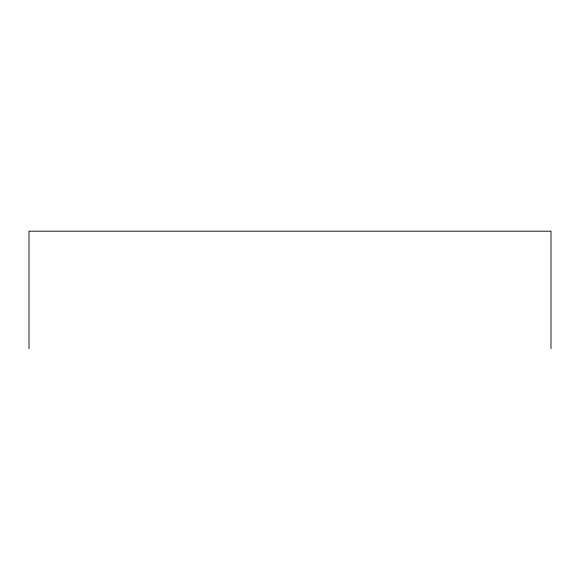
<?xml version="1.0" encoding="UTF-8"?>
<svg xmlns="http://www.w3.org/2000/svg" width="580" height="580" viewBox="0 0 580 580"><rect width="100%" height="100%" fill="white"/><g stroke="black" fill="none" stroke-linecap="round" stroke-linejoin="round"><path stroke-width="0.87" d="M551 348.805L551 231.195L29 231.195L29 348.805"/></g></svg>
